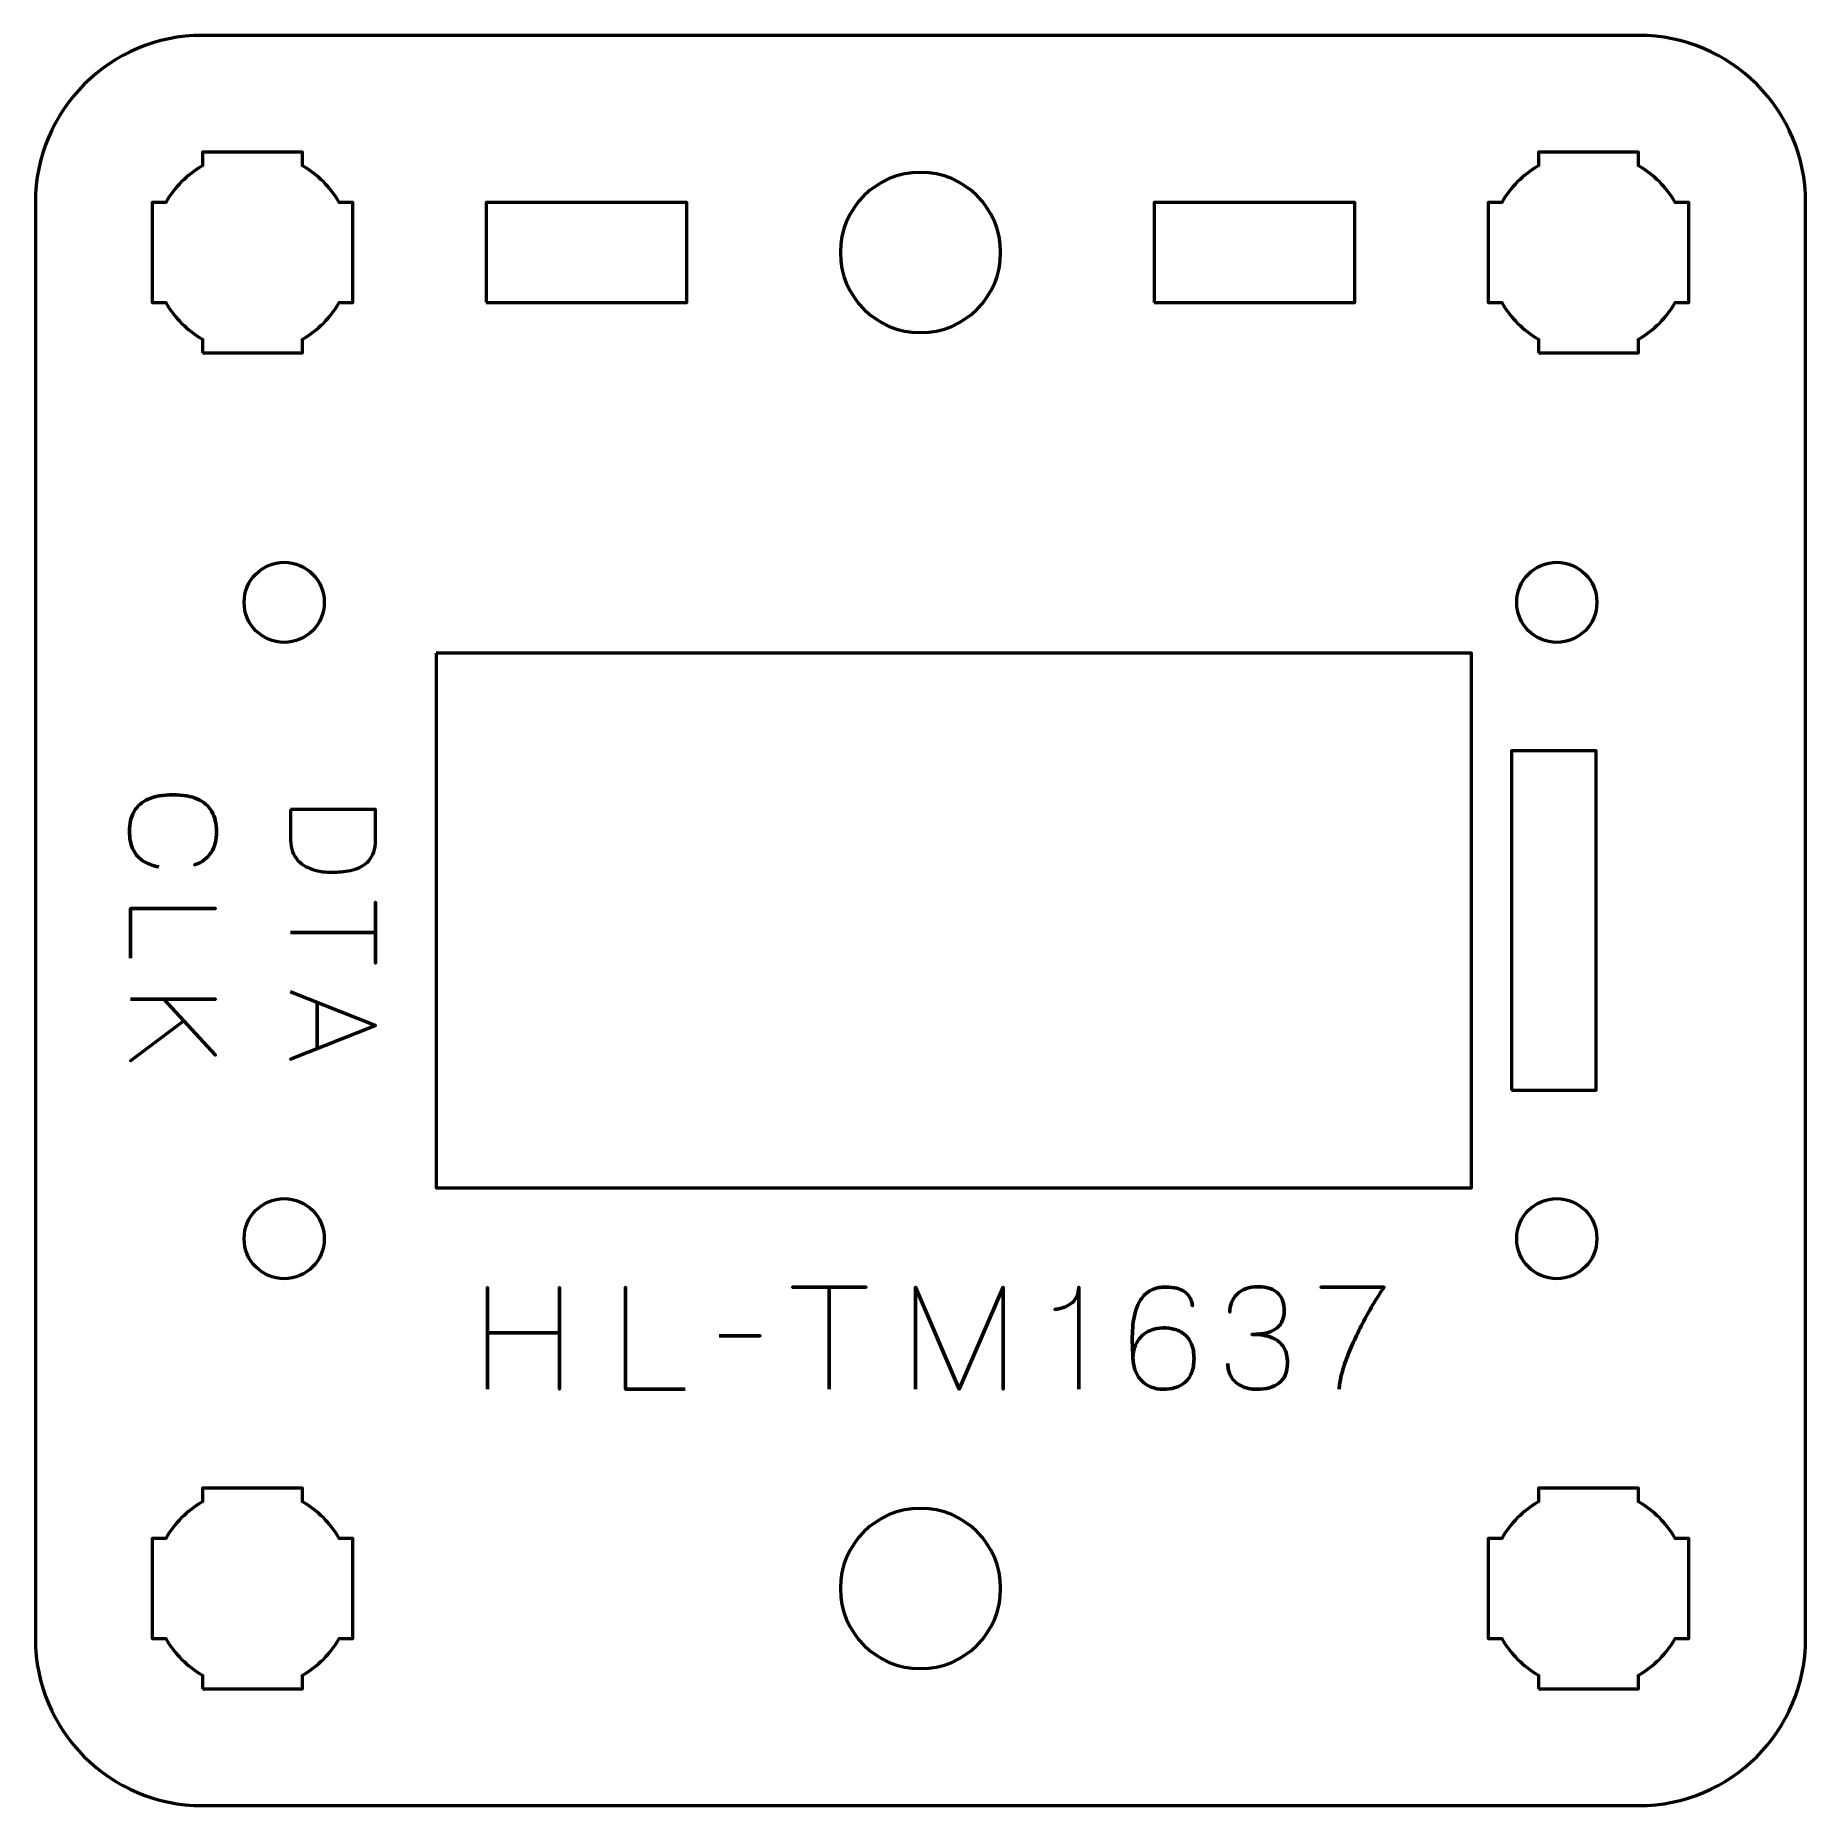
# Model space of a CAD drawing. Header units: centimetres. Extents: x -13.15 to -7.85, y -17.5 to -12.2.
import ezdxf

# ---------------------------------------------------------------- set-up
doc = ezdxf.new("R2010")
doc.units = ezdxf.units.CM
doc.header["$MEASUREMENT"] = 0
doc.layers.add('Layer 1', color=7, linetype='Continuous')

msp = doc.modelspace()

# ---------------------------------------------------------------- linework, layer by layer
at = {"layer": 'Layer 1', "lineweight": 53}
msp.add_lwpolyline([(-8.731, -15.358), (-8.477, -15.358), (-8.477, -14.342), (-8.731, -14.342), (-8.731, -15.358)], close=True, dxfattribs=at)
for centre in [(-12.405, -13.8975), (-8.595, -13.8975), (-12.405, -15.8025), (-8.595, -15.8025)]:
    msp.add_ellipse(centre, major_axis=(0, 0.12), ratio=1, dxfattribs=at)
for points, knots in [([(-8.35, -17.5), (-8.35, -17.5), (-12.65, -17.5), (-12.65, -17.5), (-12.65, -17.5), (-12.92609, -17.5), (-13.15, -17.27609), (-13.15, -17), (-13.15, -17), (-13.15, -17), (-13.15, -12.7), (-13.15, -12.7), (-13.15, -12.7), (-13.15, -12.42391), (-12.92609, -12.2), (-12.65, -12.2), (-12.65, -12.2), (-12.65, -12.2), (-8.35, -12.2), (-8.35, -12.2), (-8.35, -12.2), (-8.07391, -12.2), (-7.85, -12.42391), (-7.85, -12.7), (-7.85, -12.7), (-7.85, -12.7), (-7.85, -17), (-7.85, -17), (-7.85, -17), (-7.85, -17.27609), (-8.07391, -17.5), (-8.35, -17.5)], [0, 0, 0, 0, 0.125, 0.125, 0.125, 0.125, 0.25, 0.25, 0.25, 0.25, 0.375, 0.375, 0.375, 0.375, 0.5, 0.5, 0.5, 0.5, 0.625, 0.625, 0.625, 0.625, 0.75, 0.75, 0.75, 0.75, 0.875, 0.875, 0.875, 0.875, 1, 1, 1, 1]), ([(-12.65, -13.15), (-12.65, -13.15), (-12.65, -13.10985), (-12.65, -13.10985), (-12.65, -13.10985), (-12.69553, -13.0835), (-12.7335, -13.04553), (-12.75985, -13), (-12.75985, -13), (-12.75985, -13), (-12.8, -13), (-12.8, -13), (-12.8, -13), (-12.8, -13), (-12.8, -12.85), (-12.8, -12.85), (-12.8, -12.85), (-12.8, -12.85), (-12.8, -12.7), (-12.8, -12.7), (-12.8, -12.7), (-12.8, -12.7), (-12.75985, -12.7), (-12.75985, -12.7), (-12.75985, -12.7), (-12.7335, -12.65447), (-12.69553, -12.6165), (-12.65, -12.59015), (-12.65, -12.59015), (-12.65, -12.59015), (-12.65, -12.55), (-12.65, -12.55), (-12.65, -12.55), (-12.65, -12.55), (-12.5, -12.55), (-12.5, -12.55), (-12.5, -12.55), (-12.5, -12.55), (-12.35, -12.55), (-12.35, -12.55), (-12.35, -12.55), (-12.35, -12.55), (-12.35, -12.59015), (-12.35, -12.59015), (-12.35, -12.59015), (-12.30447, -12.6165), (-12.2665, -12.65447), (-12.24015, -12.7), (-12.24015, -12.7), (-12.24015, -12.7), (-12.2, -12.7), (-12.2, -12.7), (-12.2, -12.7), (-12.2, -12.7), (-12.2, -12.85), (-12.2, -12.85), (-12.2, -12.85), (-12.2, -12.85), (-12.2, -13), (-12.2, -13), (-12.2, -13), (-12.2, -13), (-12.24015, -13), (-12.24015, -13), (-12.24015, -13), (-12.2665, -13.04553), (-12.30447, -13.0835), (-12.35, -13.10985), (-12.35, -13.10985), (-12.35, -13.10985), (-12.35, -13.15), (-12.35, -13.15), (-12.35, -13.15), (-12.35, -13.15), (-12.5, -13.15), (-12.5, -13.15), (-12.5, -13.15), (-12.5, -13.15), (-12.65, -13.15), (-12.65, -13.15)], [0, 0, 0, 0, 0.05, 0.05, 0.05, 0.05, 0.1, 0.1, 0.1, 0.1, 0.15, 0.15, 0.15, 0.15, 0.2, 0.2, 0.2, 0.2, 0.25, 0.25, 0.25, 0.25, 0.3, 0.3, 0.3, 0.3, 0.35, 0.35, 0.35, 0.35, 0.4, 0.4, 0.4, 0.4, 0.45, 0.45, 0.45, 0.45, 0.5, 0.5, 0.5, 0.5, 0.55, 0.55, 0.55, 0.55, 0.6, 0.6, 0.6, 0.6, 0.65, 0.65, 0.65, 0.65, 0.7, 0.7, 0.7, 0.7, 0.75, 0.75, 0.75, 0.75, 0.8, 0.8, 0.8, 0.8, 0.85, 0.85, 0.85, 0.85, 0.9, 0.9, 0.9, 0.9, 0.95, 0.95, 0.95, 0.95, 1, 1, 1, 1]), ([(-8.65, -13.15), (-8.65, -13.15), (-8.65, -13.10985), (-8.65, -13.10985), (-8.65, -13.10985), (-8.69553, -13.0835), (-8.7335, -13.04553), (-8.75985, -13), (-8.75985, -13), (-8.75985, -13), (-8.8, -13), (-8.8, -13), (-8.8, -13), (-8.8, -13), (-8.8, -12.85), (-8.8, -12.85), (-8.8, -12.85), (-8.8, -12.85), (-8.8, -12.7), (-8.8, -12.7), (-8.8, -12.7), (-8.8, -12.7), (-8.75985, -12.7), (-8.75985, -12.7), (-8.75985, -12.7), (-8.7335, -12.65447), (-8.69553, -12.6165), (-8.65, -12.59015), (-8.65, -12.59015), (-8.65, -12.59015), (-8.65, -12.55), (-8.65, -12.55), (-8.65, -12.55), (-8.65, -12.55), (-8.5, -12.55), (-8.5, -12.55), (-8.5, -12.55), (-8.5, -12.55), (-8.35, -12.55), (-8.35, -12.55), (-8.35, -12.55), (-8.35, -12.55), (-8.35, -12.59015), (-8.35, -12.59015), (-8.35, -12.59015), (-8.30447, -12.6165), (-8.2665, -12.65447), (-8.24015, -12.7), (-8.24015, -12.7), (-8.24015, -12.7), (-8.2, -12.7), (-8.2, -12.7), (-8.2, -12.7), (-8.2, -12.7), (-8.2, -12.85), (-8.2, -12.85), (-8.2, -12.85), (-8.2, -12.85), (-8.2, -13), (-8.2, -13), (-8.2, -13), (-8.2, -13), (-8.24015, -13), (-8.24015, -13), (-8.24015, -13), (-8.2665, -13.04553), (-8.30447, -13.0835), (-8.35, -13.10985), (-8.35, -13.10985), (-8.35, -13.10985), (-8.35, -13.15), (-8.35, -13.15), (-8.35, -13.15), (-8.35, -13.15), (-8.5, -13.15), (-8.5, -13.15), (-8.5, -13.15), (-8.5, -13.15), (-8.65, -13.15), (-8.65, -13.15)], [0, 0, 0, 0, 0.05, 0.05, 0.05, 0.05, 0.1, 0.1, 0.1, 0.1, 0.15, 0.15, 0.15, 0.15, 0.2, 0.2, 0.2, 0.2, 0.25, 0.25, 0.25, 0.25, 0.3, 0.3, 0.3, 0.3, 0.35, 0.35, 0.35, 0.35, 0.4, 0.4, 0.4, 0.4, 0.45, 0.45, 0.45, 0.45, 0.5, 0.5, 0.5, 0.5, 0.55, 0.55, 0.55, 0.55, 0.6, 0.6, 0.6, 0.6, 0.65, 0.65, 0.65, 0.65, 0.7, 0.7, 0.7, 0.7, 0.75, 0.75, 0.75, 0.75, 0.8, 0.8, 0.8, 0.8, 0.85, 0.85, 0.85, 0.85, 0.9, 0.9, 0.9, 0.9, 0.95, 0.95, 0.95, 0.95, 1, 1, 1, 1]), ([(-10.74, -12.85), (-10.74, -12.71747), (-10.63253, -12.61), (-10.5, -12.61), (-10.5, -12.61), (-10.36747, -12.61), (-10.26, -12.71747), (-10.26, -12.85), (-10.26, -12.85), (-10.26, -12.98253), (-10.36747, -13.09), (-10.5, -13.09), (-10.5, -13.09), (-10.63253, -13.09), (-10.74, -12.98253), (-10.74, -12.85)], [0, 0, 0, 0, 0.25, 0.25, 0.25, 0.25, 0.5, 0.5, 0.5, 0.5, 0.75, 0.75, 0.75, 0.75, 1, 1, 1, 1]), ([(-11.8, -13), (-11.8, -13), (-11.8, -12.7), (-11.8, -12.7), (-11.8, -12.7), (-11.8, -12.7), (-11.2, -12.7), (-11.2, -12.7), (-11.2, -12.7), (-11.2, -12.7), (-11.2, -13), (-11.2, -13), (-11.2, -13), (-11.2, -13), (-11.8, -13), (-11.8, -13)], [0, 0, 0, 0, 0.25, 0.25, 0.25, 0.25, 0.5, 0.5, 0.5, 0.5, 0.75, 0.75, 0.75, 0.75, 1, 1, 1, 1]), ([(-9.8, -13), (-9.8, -13), (-9.8, -12.7), (-9.8, -12.7), (-9.8, -12.7), (-9.8, -12.7), (-9.2, -12.7), (-9.2, -12.7), (-9.2, -12.7), (-9.2, -12.7), (-9.2, -13), (-9.2, -13), (-9.2, -13), (-9.2, -13), (-9.8, -13), (-9.8, -13)], [0, 0, 0, 0, 0.25, 0.25, 0.25, 0.25, 0.5, 0.5, 0.5, 0.5, 0.75, 0.75, 0.75, 0.75, 1, 1, 1, 1]), ([(-11.95, -14.05), (-11.95, -14.05), (-8.85, -14.05), (-8.85, -14.05), (-8.85, -14.05), (-8.85, -14.05), (-8.85, -15.65), (-8.85, -15.65), (-8.85, -15.65), (-8.85, -15.65), (-11.95, -15.65), (-11.95, -15.65), (-11.95, -15.65), (-11.95, -15.65), (-11.95, -14.05), (-11.95, -14.05)], [0, 0, 0, 0, 0.25, 0.25, 0.25, 0.25, 0.5, 0.5, 0.5, 0.5, 0.75, 0.75, 0.75, 0.75, 1, 1, 1, 1]), ([(-12.65, -17.15), (-12.65, -17.15), (-12.65, -17.10985), (-12.65, -17.10985), (-12.65, -17.10985), (-12.69553, -17.0835), (-12.7335, -17.04553), (-12.75985, -17), (-12.75985, -17), (-12.75985, -17), (-12.8, -17), (-12.8, -17), (-12.8, -17), (-12.8, -17), (-12.8, -16.85), (-12.8, -16.85), (-12.8, -16.85), (-12.8, -16.85), (-12.8, -16.7), (-12.8, -16.7), (-12.8, -16.7), (-12.8, -16.7), (-12.75985, -16.7), (-12.75985, -16.7), (-12.75985, -16.7), (-12.7335, -16.65447), (-12.69553, -16.6165), (-12.65, -16.59015), (-12.65, -16.59015), (-12.65, -16.59015), (-12.65, -16.55), (-12.65, -16.55), (-12.65, -16.55), (-12.65, -16.55), (-12.5, -16.55), (-12.5, -16.55), (-12.5, -16.55), (-12.5, -16.55), (-12.35, -16.55), (-12.35, -16.55), (-12.35, -16.55), (-12.35, -16.55), (-12.35, -16.59015), (-12.35, -16.59015), (-12.35, -16.59015), (-12.30447, -16.6165), (-12.2665, -16.65447), (-12.24015, -16.7), (-12.24015, -16.7), (-12.24015, -16.7), (-12.2, -16.7), (-12.2, -16.7), (-12.2, -16.7), (-12.2, -16.7), (-12.2, -16.85), (-12.2, -16.85), (-12.2, -16.85), (-12.2, -16.85), (-12.2, -17), (-12.2, -17), (-12.2, -17), (-12.2, -17), (-12.24015, -17), (-12.24015, -17), (-12.24015, -17), (-12.2665, -17.04553), (-12.30447, -17.0835), (-12.35, -17.10985), (-12.35, -17.10985), (-12.35, -17.10985), (-12.35, -17.15), (-12.35, -17.15), (-12.35, -17.15), (-12.35, -17.15), (-12.5, -17.15), (-12.5, -17.15), (-12.5, -17.15), (-12.5, -17.15), (-12.65, -17.15), (-12.65, -17.15)], [0, 0, 0, 0, 0.05, 0.05, 0.05, 0.05, 0.1, 0.1, 0.1, 0.1, 0.15, 0.15, 0.15, 0.15, 0.2, 0.2, 0.2, 0.2, 0.25, 0.25, 0.25, 0.25, 0.3, 0.3, 0.3, 0.3, 0.35, 0.35, 0.35, 0.35, 0.4, 0.4, 0.4, 0.4, 0.45, 0.45, 0.45, 0.45, 0.5, 0.5, 0.5, 0.5, 0.55, 0.55, 0.55, 0.55, 0.6, 0.6, 0.6, 0.6, 0.65, 0.65, 0.65, 0.65, 0.7, 0.7, 0.7, 0.7, 0.75, 0.75, 0.75, 0.75, 0.8, 0.8, 0.8, 0.8, 0.85, 0.85, 0.85, 0.85, 0.9, 0.9, 0.9, 0.9, 0.95, 0.95, 0.95, 0.95, 1, 1, 1, 1]), ([(-8.65, -17.15), (-8.65, -17.15), (-8.65, -17.10985), (-8.65, -17.10985), (-8.65, -17.10985), (-8.69553, -17.0835), (-8.7335, -17.04553), (-8.75985, -17), (-8.75985, -17), (-8.75985, -17), (-8.8, -17), (-8.8, -17), (-8.8, -17), (-8.8, -17), (-8.8, -16.85), (-8.8, -16.85), (-8.8, -16.85), (-8.8, -16.85), (-8.8, -16.7), (-8.8, -16.7), (-8.8, -16.7), (-8.8, -16.7), (-8.75985, -16.7), (-8.75985, -16.7), (-8.75985, -16.7), (-8.7335, -16.65447), (-8.69553, -16.6165), (-8.65, -16.59015), (-8.65, -16.59015), (-8.65, -16.59015), (-8.65, -16.55), (-8.65, -16.55), (-8.65, -16.55), (-8.65, -16.55), (-8.5, -16.55), (-8.5, -16.55), (-8.5, -16.55), (-8.5, -16.55), (-8.35, -16.55), (-8.35, -16.55), (-8.35, -16.55), (-8.35, -16.55), (-8.35, -16.59015), (-8.35, -16.59015), (-8.35, -16.59015), (-8.30447, -16.6165), (-8.2665, -16.65447), (-8.24015, -16.7), (-8.24015, -16.7), (-8.24015, -16.7), (-8.2, -16.7), (-8.2, -16.7), (-8.2, -16.7), (-8.2, -16.7), (-8.2, -16.85), (-8.2, -16.85), (-8.2, -16.85), (-8.2, -16.85), (-8.2, -17), (-8.2, -17), (-8.2, -17), (-8.2, -17), (-8.24015, -17), (-8.24015, -17), (-8.24015, -17), (-8.2665, -17.04553), (-8.30447, -17.0835), (-8.35, -17.10985), (-8.35, -17.10985), (-8.35, -17.10985), (-8.35, -17.15), (-8.35, -17.15), (-8.35, -17.15), (-8.35, -17.15), (-8.5, -17.15), (-8.5, -17.15), (-8.5, -17.15), (-8.5, -17.15), (-8.65, -17.15), (-8.65, -17.15)], [0, 0, 0, 0, 0.05, 0.05, 0.05, 0.05, 0.1, 0.1, 0.1, 0.1, 0.15, 0.15, 0.15, 0.15, 0.2, 0.2, 0.2, 0.2, 0.25, 0.25, 0.25, 0.25, 0.3, 0.3, 0.3, 0.3, 0.35, 0.35, 0.35, 0.35, 0.4, 0.4, 0.4, 0.4, 0.45, 0.45, 0.45, 0.45, 0.5, 0.5, 0.5, 0.5, 0.55, 0.55, 0.55, 0.55, 0.6, 0.6, 0.6, 0.6, 0.65, 0.65, 0.65, 0.65, 0.7, 0.7, 0.7, 0.7, 0.75, 0.75, 0.75, 0.75, 0.8, 0.8, 0.8, 0.8, 0.85, 0.85, 0.85, 0.85, 0.9, 0.9, 0.9, 0.9, 0.95, 0.95, 0.95, 0.95, 1, 1, 1, 1]), ([(-10.74, -16.85), (-10.74, -16.71747), (-10.63253, -16.61), (-10.5, -16.61), (-10.5, -16.61), (-10.36747, -16.61), (-10.26, -16.71747), (-10.26, -16.85), (-10.26, -16.85), (-10.26, -16.98253), (-10.36747, -17.09), (-10.5, -17.09), (-10.5, -17.09), (-10.63253, -17.09), (-10.74, -16.98253), (-10.74, -16.85)], [0, 0, 0, 0, 0.25, 0.25, 0.25, 0.25, 0.5, 0.5, 0.5, 0.5, 0.75, 0.75, 0.75, 0.75, 1, 1, 1, 1])]:
    msp.add_open_spline(points, degree=3, knots=knots, dxfattribs=at)
at = {"layer": 'Layer 1', "color": 5, "lineweight": 53}
for points, knots in [([(-12.78008, -14.68945), (-12.80024, -14.68569), (-12.81688, -14.6791), (-12.82994, -14.66987), (-12.82994, -14.66987), (-12.84293, -14.66058), (-12.85257, -14.64871), (-12.85886, -14.63424), (-12.85886, -14.63424), (-12.86516, -14.61984), (-12.86833, -14.6029), (-12.86827, -14.58362), (-12.86827, -14.58362), (-12.86833, -14.56016), (-12.8638, -14.54023), (-12.85457, -14.52388), (-12.85457, -14.52388), (-12.8454, -14.50753), (-12.83123, -14.49507), (-12.812, -14.48649), (-12.812, -14.48649), (-12.79278, -14.4779), (-12.76814, -14.47361), (-12.7381, -14.47355), (-12.7381, -14.47355), (-12.70817, -14.47361), (-12.68359, -14.4779), (-12.66437, -14.48649), (-12.66437, -14.48649), (-12.64514, -14.49507), (-12.63091, -14.50753), (-12.62168, -14.52388), (-12.62168, -14.52388), (-12.61245, -14.54023), (-12.60786, -14.56016), (-12.60792, -14.58362), (-12.60792, -14.58362), (-12.60786, -14.60872), (-12.61321, -14.62977), (-12.62397, -14.64665), (-12.62397, -14.64665), (-12.63473, -14.66358), (-12.65137, -14.67599), (-12.67389, -14.68381), (-12.67389, -14.68381), (-12.65137, -14.67599), (-12.63473, -14.66358), (-12.62397, -14.64665), (-12.62397, -14.64665), (-12.61321, -14.62977), (-12.60786, -14.60872), (-12.60792, -14.58362), (-12.60792, -14.58362), (-12.60786, -14.56016), (-12.61245, -14.54023), (-12.62168, -14.52388), (-12.62168, -14.52388), (-12.63091, -14.50753), (-12.64514, -14.49507), (-12.66437, -14.48649), (-12.66437, -14.48649), (-12.68359, -14.4779), (-12.70817, -14.47361), (-12.7381, -14.47355), (-12.7381, -14.47355), (-12.76814, -14.47361), (-12.79278, -14.4779), (-12.812, -14.48649), (-12.812, -14.48649), (-12.83123, -14.49507), (-12.8454, -14.50753), (-12.85457, -14.52388), (-12.85457, -14.52388), (-12.8638, -14.54023), (-12.86833, -14.56016), (-12.86827, -14.58362), (-12.86827, -14.58362), (-12.86833, -14.6029), (-12.86516, -14.61984), (-12.85886, -14.63424), (-12.85886, -14.63424), (-12.85257, -14.64871), (-12.84293, -14.66058), (-12.82994, -14.66987), (-12.82994, -14.66987), (-12.81688, -14.6791), (-12.80024, -14.68569), (-12.78008, -14.68945)], [0, 0, 0, 0, 0.0454545, 0.0454545, 0.0454545, 0.0454545, 0.0909091, 0.0909091, 0.0909091, 0.0909091, 0.1363636, 0.1363636, 0.1363636, 0.1363636, 0.1818182, 0.1818182, 0.1818182, 0.1818182, 0.2272727, 0.2272727, 0.2272727, 0.2272727, 0.2727273, 0.2727273, 0.2727273, 0.2727273, 0.3181818, 0.3181818, 0.3181818, 0.3181818, 0.3636364, 0.3636364, 0.3636364, 0.3636364, 0.4090909, 0.4090909, 0.4090909, 0.4090909, 0.4545455, 0.4545455, 0.4545455, 0.4545455, 0.5, 0.5, 0.5, 0.5, 0.5454545, 0.5454545, 0.5454545, 0.5454545, 0.5909091, 0.5909091, 0.5909091, 0.5909091, 0.6363636, 0.6363636, 0.6363636, 0.6363636, 0.6818182, 0.6818182, 0.6818182, 0.6818182, 0.7272727, 0.7272727, 0.7272727, 0.7272727, 0.7727273, 0.7727273, 0.7727273, 0.7727273, 0.8181818, 0.8181818, 0.8181818, 0.8181818, 0.8636364, 0.8636364, 0.8636364, 0.8636364, 0.9090909, 0.9090909, 0.9090909, 0.9090909, 0.9545455, 0.9545455, 0.9545455, 0.9545455, 1, 1, 1, 1]), ([(-12.38603, -14.51747), (-12.38603, -14.51747), (-12.13168, -14.51747), (-12.13168, -14.51747), (-12.13168, -14.51747), (-12.13168, -14.51747), (-12.13168, -14.60919), (-12.13168, -14.60919), (-12.13168, -14.60919), (-12.13173, -14.62313), (-12.13356, -14.63518), (-12.13714, -14.64535), (-12.13714, -14.64535), (-12.14073, -14.65547), (-12.14567, -14.66405), (-12.1519, -14.67099), (-12.1519, -14.67099), (-12.15819, -14.67799), (-12.16542, -14.68363), (-12.1736, -14.68804), (-12.1736, -14.68804), (-12.18171, -14.69245), (-12.19041, -14.69586), (-12.19964, -14.69827), (-12.19964, -14.69827), (-12.20882, -14.70068), (-12.21817, -14.70239), (-12.22763, -14.70344), (-12.22763, -14.70344), (-12.2371, -14.7045), (-12.24627, -14.70521), (-12.25515, -14.7055), (-12.25515, -14.7055), (-12.26403, -14.70591), (-12.27338, -14.70562), (-12.28319, -14.70468), (-12.28319, -14.70468), (-12.29301, -14.70374), (-12.30283, -14.70197), (-12.31259, -14.69933), (-12.31259, -14.69933), (-12.32235, -14.69674), (-12.33164, -14.69304), (-12.3404, -14.68827), (-12.3404, -14.68827), (-12.34922, -14.68357), (-12.35704, -14.67757), (-12.36386, -14.6704), (-12.36386, -14.6704), (-12.37068, -14.66317), (-12.37609, -14.65453), (-12.38003, -14.64441), (-12.38003, -14.64441), (-12.38397, -14.6343), (-12.38597, -14.62254), (-12.38603, -14.60919), (-12.38603, -14.60919), (-12.38603, -14.60919), (-12.38603, -14.51747), (-12.38603, -14.51747)], [0, 0, 0, 0, 0.0666667, 0.0666667, 0.0666667, 0.0666667, 0.1333333, 0.1333333, 0.1333333, 0.1333333, 0.2, 0.2, 0.2, 0.2, 0.2666667, 0.2666667, 0.2666667, 0.2666667, 0.3333333, 0.3333333, 0.3333333, 0.3333333, 0.4, 0.4, 0.4, 0.4, 0.4666667, 0.4666667, 0.4666667, 0.4666667, 0.5333333, 0.5333333, 0.5333333, 0.5333333, 0.6, 0.6, 0.6, 0.6, 0.6666667, 0.6666667, 0.6666667, 0.6666667, 0.7333333, 0.7333333, 0.7333333, 0.7333333, 0.8, 0.8, 0.8, 0.8, 0.8666667, 0.8666667, 0.8666667, 0.8666667, 0.9333333, 0.9333333, 0.9333333, 0.9333333, 1, 1, 1, 1]), ([(-12.38603, -14.51747), (-12.38603, -14.51747), (-12.13168, -14.51747), (-12.13168, -14.51747), (-12.13168, -14.51747), (-12.13168, -14.51747), (-12.13168, -14.60919), (-12.13168, -14.60919), (-12.13168, -14.60919), (-12.13173, -14.62313), (-12.13356, -14.63518), (-12.13714, -14.64535), (-12.13714, -14.64535), (-12.14073, -14.65547), (-12.14567, -14.66405), (-12.1519, -14.67099), (-12.1519, -14.67099), (-12.15819, -14.67799), (-12.16542, -14.68363), (-12.1736, -14.68804), (-12.1736, -14.68804), (-12.18171, -14.69245), (-12.19041, -14.69586), (-12.19964, -14.69827), (-12.19964, -14.69827), (-12.20882, -14.70068), (-12.21817, -14.70239), (-12.22763, -14.70344), (-12.22763, -14.70344), (-12.2371, -14.7045), (-12.24627, -14.70521), (-12.25515, -14.7055), (-12.25515, -14.7055), (-12.26403, -14.70591), (-12.27338, -14.70562), (-12.28319, -14.70468), (-12.28319, -14.70468), (-12.29301, -14.70374), (-12.30283, -14.70197), (-12.31259, -14.69933), (-12.31259, -14.69933), (-12.32235, -14.69674), (-12.33164, -14.69304), (-12.3404, -14.68827), (-12.3404, -14.68827), (-12.34922, -14.68357), (-12.35704, -14.67757), (-12.36386, -14.6704), (-12.36386, -14.6704), (-12.37068, -14.66317), (-12.37609, -14.65453), (-12.38003, -14.64441), (-12.38003, -14.64441), (-12.38397, -14.6343), (-12.38597, -14.62254), (-12.38603, -14.60919), (-12.38603, -14.60919), (-12.38603, -14.60919), (-12.38603, -14.51747), (-12.38603, -14.51747)], [0, 0, 0, 0, 0.0666667, 0.0666667, 0.0666667, 0.0666667, 0.1333333, 0.1333333, 0.1333333, 0.1333333, 0.2, 0.2, 0.2, 0.2, 0.2666667, 0.2666667, 0.2666667, 0.2666667, 0.3333333, 0.3333333, 0.3333333, 0.3333333, 0.4, 0.4, 0.4, 0.4, 0.4666667, 0.4666667, 0.4666667, 0.4666667, 0.5333333, 0.5333333, 0.5333333, 0.5333333, 0.6, 0.6, 0.6, 0.6, 0.6666667, 0.6666667, 0.6666667, 0.6666667, 0.7333333, 0.7333333, 0.7333333, 0.7333333, 0.8, 0.8, 0.8, 0.8, 0.8666667, 0.8666667, 0.8666667, 0.8666667, 0.9333333, 0.9333333, 0.9333333, 0.9333333, 1, 1, 1, 1]), ([(-12.86545, -14.96286), (-12.86545, -14.96286), (-12.86545, -14.81434), (-12.86545, -14.81434), (-12.86545, -14.81434), (-12.86545, -14.81434), (-12.6111, -14.81434), (-12.6111, -14.81434), (-12.6111, -14.81434), (-12.6111, -14.81434), (-12.86545, -14.81434), (-12.86545, -14.81434), (-12.86545, -14.81434), (-12.86545, -14.81434), (-12.86545, -14.96286), (-12.86545, -14.96286)], [0, 0, 0, 0, 0.25, 0.25, 0.25, 0.25, 0.5, 0.5, 0.5, 0.5, 0.75, 0.75, 0.75, 0.75, 1, 1, 1, 1]), ([(-12.38603, -14.88613), (-12.38603, -14.88613), (-12.13168, -14.88613), (-12.13168, -14.88613), (-12.13168, -14.88613), (-12.13168, -14.88613), (-12.13168, -14.79476), (-12.13168, -14.79476), (-12.13168, -14.79476), (-12.13168, -14.79476), (-12.13168, -14.97821), (-12.13168, -14.97821), (-12.13168, -14.97821), (-12.13168, -14.97821), (-12.13168, -14.88613), (-12.13168, -14.88613), (-12.13168, -14.88613), (-12.13168, -14.88613), (-12.38603, -14.88613), (-12.38603, -14.88613)], [0, 0, 0, 0, 0.2, 0.2, 0.2, 0.2, 0.4, 0.4, 0.4, 0.4, 0.6, 0.6, 0.6, 0.6, 0.8, 0.8, 0.8, 0.8, 1, 1, 1, 1]), ([(-12.86545, -15.08598), (-12.86545, -15.08598), (-12.6111, -15.08598), (-12.6111, -15.08598), (-12.6111, -15.08598), (-12.6111, -15.08598), (-12.76561, -15.08598), (-12.76561, -15.08598), (-12.76561, -15.08598), (-12.76561, -15.08598), (-12.6111, -15.25355), (-12.6111, -15.25355), (-12.6111, -15.25355), (-12.6111, -15.25355), (-12.70564, -15.15089), (-12.70564, -15.15089), (-12.70564, -15.15089), (-12.70564, -15.15089), (-12.86545, -15.27048), (-12.86545, -15.27048), (-12.86545, -15.27048), (-12.86545, -15.27048), (-12.70564, -15.15089), (-12.70564, -15.15089), (-12.70564, -15.15089), (-12.70564, -15.15089), (-12.76561, -15.08598), (-12.76561, -15.08598), (-12.76561, -15.08598), (-12.76561, -15.08598), (-12.86545, -15.08598), (-12.86545, -15.08598)], [0, 0, 0, 0, 0.125, 0.125, 0.125, 0.125, 0.25, 0.25, 0.25, 0.25, 0.375, 0.375, 0.375, 0.375, 0.5, 0.5, 0.5, 0.5, 0.625, 0.625, 0.625, 0.625, 0.75, 0.75, 0.75, 0.75, 0.875, 0.875, 0.875, 0.875, 1, 1, 1, 1]), ([(-12.38603, -15.06323), (-12.38603, -15.06323), (-12.13168, -15.16413), (-12.13168, -15.16413), (-12.13168, -15.16413), (-12.13168, -15.16413), (-12.38603, -15.26537), (-12.38603, -15.26537), (-12.38603, -15.26537), (-12.38603, -15.26537), (-12.13168, -15.16413), (-12.13168, -15.16413), (-12.13168, -15.16413), (-12.13168, -15.16413), (-12.38603, -15.06323), (-12.38603, -15.06323)], [0, 0, 0, 0, 0.25, 0.25, 0.25, 0.25, 0.5, 0.5, 0.5, 0.5, 0.75, 0.75, 0.75, 0.75, 1, 1, 1, 1]), ([(-12.30595, -15.09498), (-12.30595, -15.09498), (-12.30595, -15.23327), (-12.30595, -15.23327), (-12.30595, -15.23327), (-12.30595, -15.23327), (-12.30595, -15.09498), (-12.30595, -15.09498)], [0, 0, 0, 0, 0.5, 0.5, 0.5, 0.5, 1, 1, 1, 1]), ([(-11.79644, -16.25342), (-11.79644, -16.25342), (-11.79644, -16.08451), (-11.79644, -16.08451), (-11.79644, -16.08451), (-11.79644, -16.08451), (-11.58097, -16.08451), (-11.58097, -16.08451), (-11.58097, -16.08451), (-11.58097, -16.08451), (-11.58097, -16.25342), (-11.58097, -16.25342), (-11.58097, -16.25342), (-11.58097, -16.25342), (-11.58097, -15.94862), (-11.58097, -15.94862), (-11.58097, -15.94862), (-11.58097, -15.94862), (-11.58097, -16.08451), (-11.58097, -16.08451), (-11.58097, -16.08451), (-11.58097, -16.08451), (-11.79644, -16.08451), (-11.79644, -16.08451), (-11.79644, -16.08451), (-11.79644, -16.08451), (-11.79644, -15.94862), (-11.79644, -15.94862), (-11.79644, -15.94862), (-11.79644, -15.94862), (-11.79644, -16.25342), (-11.79644, -16.25342)], [0, 0, 0, 0, 0.125, 0.125, 0.125, 0.125, 0.25, 0.25, 0.25, 0.25, 0.375, 0.375, 0.375, 0.375, 0.5, 0.5, 0.5, 0.5, 0.625, 0.625, 0.625, 0.625, 0.75, 0.75, 0.75, 0.75, 0.875, 0.875, 0.875, 0.875, 1, 1, 1, 1]), ([(-11.20505, -16.25342), (-11.20505, -16.25342), (-11.38327, -16.25342), (-11.38327, -16.25342), (-11.38327, -16.25342), (-11.38327, -16.25342), (-11.38327, -15.9482), (-11.38327, -15.9482), (-11.38327, -15.9482), (-11.38327, -15.9482), (-11.38327, -16.25342), (-11.38327, -16.25342), (-11.38327, -16.25342), (-11.38327, -16.25342), (-11.20505, -16.25342), (-11.20505, -16.25342)], [0, 0, 0, 0, 0.25, 0.25, 0.25, 0.25, 0.5, 0.5, 0.5, 0.5, 0.75, 0.75, 0.75, 0.75, 1, 1, 1, 1]), ([(-10.77326, -16.25342), (-10.77326, -16.25342), (-10.77326, -15.9482), (-10.77326, -15.9482), (-10.77326, -15.9482), (-10.77326, -15.9482), (-10.8829, -15.9482), (-10.8829, -15.9482), (-10.8829, -15.9482), (-10.8829, -15.9482), (-10.66277, -15.9482), (-10.66277, -15.9482), (-10.66277, -15.9482), (-10.66277, -15.9482), (-10.77326, -15.9482), (-10.77326, -15.9482), (-10.77326, -15.9482), (-10.77326, -15.9482), (-10.77326, -16.25342), (-10.77326, -16.25342)], [0, 0, 0, 0, 0.2, 0.2, 0.2, 0.2, 0.4, 0.4, 0.4, 0.4, 0.6, 0.6, 0.6, 0.6, 0.8, 0.8, 0.8, 0.8, 1, 1, 1, 1]), ([(-10.51503, -16.25342), (-10.51503, -16.25342), (-10.51503, -15.9482), (-10.51503, -15.9482), (-10.51503, -15.9482), (-10.51503, -15.9482), (-10.3838, -16.25342), (-10.3838, -16.25342), (-10.3838, -16.25342), (-10.3838, -16.25342), (-10.25214, -15.9482), (-10.25214, -15.9482), (-10.25214, -15.9482), (-10.25214, -15.9482), (-10.25214, -16.25342), (-10.25214, -16.25342), (-10.25214, -16.25342), (-10.25214, -16.25342), (-10.25214, -15.9482), (-10.25214, -15.9482), (-10.25214, -15.9482), (-10.25214, -15.9482), (-10.3838, -16.25342), (-10.3838, -16.25342), (-10.3838, -16.25342), (-10.3838, -16.25342), (-10.51503, -15.9482), (-10.51503, -15.9482), (-10.51503, -15.9482), (-10.51503, -15.9482), (-10.51503, -16.25342), (-10.51503, -16.25342)], [0, 0, 0, 0, 0.125, 0.125, 0.125, 0.125, 0.25, 0.25, 0.25, 0.25, 0.375, 0.375, 0.375, 0.375, 0.5, 0.5, 0.5, 0.5, 0.625, 0.625, 0.625, 0.625, 0.75, 0.75, 0.75, 0.75, 0.875, 0.875, 0.875, 0.875, 1, 1, 1, 1]), ([(-10.02608, -16.25342), (-10.02608, -16.25342), (-10.02608, -15.9482), (-10.02608, -15.9482), (-10.02608, -15.9482), (-10.02615, -15.95857), (-10.02799, -15.96746), (-10.03152, -15.97487), (-10.03152, -15.97487), (-10.03497, -15.98235), (-10.03956, -15.98849), (-10.0452, -15.99342), (-10.0452, -15.99342), (-10.05085, -15.99836), (-10.05692, -16.00231), (-10.06341, -16.00528), (-10.06341, -16.00528), (-10.0699, -16.00817), (-10.07618, -16.01036), (-10.08225, -16.0117), (-10.08225, -16.0117), (-10.08838, -16.01311), (-10.09361, -16.01396), (-10.09805, -16.01424), (-10.09805, -16.01424), (-10.09361, -16.01396), (-10.08838, -16.01311), (-10.08225, -16.0117), (-10.08225, -16.0117), (-10.07618, -16.01036), (-10.0699, -16.00817), (-10.06341, -16.00528), (-10.06341, -16.00528), (-10.05692, -16.00231), (-10.05085, -15.99836), (-10.0452, -15.99342), (-10.0452, -15.99342), (-10.03956, -15.98849), (-10.03497, -15.98235), (-10.03152, -15.97487), (-10.03152, -15.97487), (-10.02799, -15.96746), (-10.02615, -15.95857), (-10.02608, -15.9482), (-10.02608, -15.9482), (-10.02608, -15.9482), (-10.02608, -16.25342), (-10.02608, -16.25342)], [0, 0, 0, 0, 0.0833333, 0.0833333, 0.0833333, 0.0833333, 0.1666667, 0.1666667, 0.1666667, 0.1666667, 0.25, 0.25, 0.25, 0.25, 0.3333333, 0.3333333, 0.3333333, 0.3333333, 0.4166667, 0.4166667, 0.4166667, 0.4166667, 0.5, 0.5, 0.5, 0.5, 0.5833333, 0.5833333, 0.5833333, 0.5833333, 0.6666667, 0.6666667, 0.6666667, 0.6666667, 0.75, 0.75, 0.75, 0.75, 0.8333333, 0.8333333, 0.8333333, 0.8333333, 0.9166667, 0.9166667, 0.9166667, 0.9166667, 1, 1, 1, 1]), ([(-9.86395, -16.16156), (-9.86388, -16.14773), (-9.86163, -16.13524), (-9.85711, -16.12395), (-9.85711, -16.12395), (-9.85267, -16.11273), (-9.84639, -16.10307), (-9.83827, -16.09495), (-9.83827, -16.09495), (-9.83023, -16.08691), (-9.8207, -16.0807), (-9.80984, -16.07633), (-9.80984, -16.07633), (-9.79897, -16.07195), (-9.78705, -16.06977), (-9.77421, -16.06969), (-9.77421, -16.06969), (-9.7613, -16.06962), (-9.74923, -16.07125), (-9.73801, -16.07449), (-9.73801, -16.07449), (-9.72679, -16.07767), (-9.71699, -16.08289), (-9.70845, -16.09009), (-9.70845, -16.09009), (-9.69991, -16.09721), (-9.69321, -16.10667), (-9.68841, -16.11845), (-9.68841, -16.11845), (-9.68362, -16.13023), (-9.68115, -16.14455), (-9.68108, -16.16156), (-9.68108, -16.16156), (-9.68115, -16.17856), (-9.68362, -16.19288), (-9.68841, -16.20467), (-9.68841, -16.20467), (-9.69321, -16.21645), (-9.69991, -16.2259), (-9.70845, -16.23303), (-9.70845, -16.23303), (-9.71699, -16.24023), (-9.72679, -16.24545), (-9.73801, -16.24862), (-9.73801, -16.24862), (-9.74923, -16.25187), (-9.7613, -16.25349), (-9.77421, -16.25342), (-9.77421, -16.25342), (-9.78705, -16.25335), (-9.79883, -16.25116), (-9.80963, -16.24679), (-9.80963, -16.24679), (-9.82035, -16.24241), (-9.82966, -16.2362), (-9.83764, -16.22809), (-9.83764, -16.22809), (-9.84561, -16.22005), (-9.85189, -16.21038), (-9.8564, -16.19909), (-9.8564, -16.19909), (-9.86099, -16.18787), (-9.86346, -16.17539), (-9.86395, -16.16156), (-9.86395, -16.16156), (-9.86424, -16.15457), (-9.86459, -16.14625), (-9.86508, -16.13658), (-9.86508, -16.13658), (-9.86558, -16.12684), (-9.86586, -16.11626), (-9.86593, -16.1049), (-9.86593, -16.1049), (-9.866, -16.09347), (-9.86565, -16.08169), (-9.86473, -16.06962), (-9.86473, -16.06962), (-9.86388, -16.05749), (-9.86219, -16.04556), (-9.85972, -16.03378), (-9.85972, -16.03378), (-9.85725, -16.02207), (-9.85372, -16.01099), (-9.84907, -16.00062), (-9.84907, -16.00062), (-9.84441, -15.99025), (-9.83841, -15.98108), (-9.831, -15.9731), (-9.831, -15.9731), (-9.82353, -15.96513), (-9.81442, -15.95885), (-9.80363, -15.95427), (-9.80363, -15.95427), (-9.79283, -15.94975), (-9.78006, -15.94742), (-9.76532, -15.94735), (-9.76532, -15.94735), (-9.75248, -15.94742), (-9.74161, -15.94869), (-9.73258, -15.95116), (-9.73258, -15.95116), (-9.72355, -15.95363), (-9.71614, -15.95695), (-9.71021, -15.96104), (-9.71021, -15.96104), (-9.70436, -15.9652), (-9.6997, -15.96972), (-9.69632, -15.97473), (-9.69632, -15.97473), (-9.69293, -15.97967), (-9.69039, -15.98468), (-9.68884, -15.98969), (-9.68884, -15.98969), (-9.68721, -15.99469), (-9.68616, -15.99935), (-9.68573, -16.00366), (-9.68573, -16.00366), (-9.68616, -15.99935), (-9.68721, -15.99469), (-9.68884, -15.98969), (-9.68884, -15.98969), (-9.69039, -15.98468), (-9.69293, -15.97967), (-9.69632, -15.97473), (-9.69632, -15.97473), (-9.6997, -15.96972), (-9.70436, -15.9652), (-9.71021, -15.96104), (-9.71021, -15.96104), (-9.71614, -15.95695), (-9.72355, -15.95363), (-9.73258, -15.95116), (-9.73258, -15.95116), (-9.74161, -15.94869), (-9.75248, -15.94742), (-9.76532, -15.94735), (-9.76532, -15.94735), (-9.78006, -15.94742), (-9.79283, -15.94975), (-9.80363, -15.95427), (-9.80363, -15.95427), (-9.81442, -15.95885), (-9.82353, -15.96513), (-9.831, -15.9731), (-9.831, -15.9731), (-9.83841, -15.98108), (-9.84441, -15.99025), (-9.84907, -16.00062), (-9.84907, -16.00062), (-9.85372, -16.01099), (-9.85725, -16.02207), (-9.85972, -16.03378), (-9.85972, -16.03378), (-9.86219, -16.04556), (-9.86388, -16.05749), (-9.86473, -16.06962), (-9.86473, -16.06962), (-9.86565, -16.08169), (-9.866, -16.09347), (-9.86593, -16.1049), (-9.86593, -16.1049), (-9.86586, -16.11626), (-9.86558, -16.12684), (-9.86508, -16.13658), (-9.86508, -16.13658), (-9.86459, -16.14625), (-9.86424, -16.15457), (-9.86395, -16.16156), (-9.86395, -16.16156), (-9.86346, -16.17539), (-9.86099, -16.18787), (-9.8564, -16.19909), (-9.8564, -16.19909), (-9.85189, -16.21038), (-9.84561, -16.22005), (-9.83764, -16.22809), (-9.83764, -16.22809), (-9.82966, -16.2362), (-9.82035, -16.24241), (-9.80963, -16.24679), (-9.80963, -16.24679), (-9.79883, -16.25116), (-9.78705, -16.25335), (-9.77421, -16.25342), (-9.77421, -16.25342), (-9.7613, -16.25349), (-9.74923, -16.25187), (-9.73801, -16.24862), (-9.73801, -16.24862), (-9.72679, -16.24545), (-9.71699, -16.24023), (-9.70845, -16.23303), (-9.70845, -16.23303), (-9.69991, -16.2259), (-9.69321, -16.21645), (-9.68841, -16.20467), (-9.68841, -16.20467), (-9.68362, -16.19288), (-9.68115, -16.17856), (-9.68108, -16.16156), (-9.68108, -16.16156), (-9.68115, -16.14455), (-9.68362, -16.13023), (-9.68841, -16.11845), (-9.68841, -16.11845), (-9.69321, -16.10667), (-9.69991, -16.09721), (-9.70845, -16.09009), (-9.70845, -16.09009), (-9.71699, -16.08289), (-9.72679, -16.07767), (-9.73801, -16.07449), (-9.73801, -16.07449), (-9.74923, -16.07125), (-9.7613, -16.06962), (-9.77421, -16.06969), (-9.77421, -16.06969), (-9.78705, -16.06977), (-9.79897, -16.07195), (-9.80984, -16.07633), (-9.80984, -16.07633), (-9.8207, -16.0807), (-9.83023, -16.08691), (-9.83827, -16.09495), (-9.83827, -16.09495), (-9.84639, -16.10307), (-9.85267, -16.11273), (-9.85711, -16.12395), (-9.85711, -16.12395), (-9.86163, -16.13524), (-9.86388, -16.14773), (-9.86395, -16.16156)], [0, 0, 0, 0, 0.0172414, 0.0172414, 0.0172414, 0.0172414, 0.0344828, 0.0344828, 0.0344828, 0.0344828, 0.0517241, 0.0517241, 0.0517241, 0.0517241, 0.0689655, 0.0689655, 0.0689655, 0.0689655, 0.0862069, 0.0862069, 0.0862069, 0.0862069, 0.1034483, 0.1034483, 0.1034483, 0.1034483, 0.1206897, 0.1206897, 0.1206897, 0.1206897, 0.137931, 0.137931, 0.137931, 0.137931, 0.1551724, 0.1551724, 0.1551724, 0.1551724, 0.1724138, 0.1724138, 0.1724138, 0.1724138, 0.1896552, 0.1896552, 0.1896552, 0.1896552, 0.2068966, 0.2068966, 0.2068966, 0.2068966, 0.2241379, 0.2241379, 0.2241379, 0.2241379, 0.2413793, 0.2413793, 0.2413793, 0.2413793, 0.2586207, 0.2586207, 0.2586207, 0.2586207, 0.2758621, 0.2758621, 0.2758621, 0.2758621, 0.2931034, 0.2931034, 0.2931034, 0.2931034, 0.3103448, 0.3103448, 0.3103448, 0.3103448, 0.3275862, 0.3275862, 0.3275862, 0.3275862, 0.3448276, 0.3448276, 0.3448276, 0.3448276, 0.362069, 0.362069, 0.362069, 0.362069, 0.3793103, 0.3793103, 0.3793103, 0.3793103, 0.3965517, 0.3965517, 0.3965517, 0.3965517, 0.4137931, 0.4137931, 0.4137931, 0.4137931, 0.4310345, 0.4310345, 0.4310345, 0.4310345, 0.4482759, 0.4482759, 0.4482759, 0.4482759, 0.4655172, 0.4655172, 0.4655172, 0.4655172, 0.4827586, 0.4827586, 0.4827586, 0.4827586, 0.5, 0.5, 0.5, 0.5, 0.5172414, 0.5172414, 0.5172414, 0.5172414, 0.5344828, 0.5344828, 0.5344828, 0.5344828, 0.5517241, 0.5517241, 0.5517241, 0.5517241, 0.5689655, 0.5689655, 0.5689655, 0.5689655, 0.5862069, 0.5862069, 0.5862069, 0.5862069, 0.6034483, 0.6034483, 0.6034483, 0.6034483, 0.6206897, 0.6206897, 0.6206897, 0.6206897, 0.637931, 0.637931, 0.637931, 0.637931, 0.6551724, 0.6551724, 0.6551724, 0.6551724, 0.6724138, 0.6724138, 0.6724138, 0.6724138, 0.6896552, 0.6896552, 0.6896552, 0.6896552, 0.7068966, 0.7068966, 0.7068966, 0.7068966, 0.7241379, 0.7241379, 0.7241379, 0.7241379, 0.7413793, 0.7413793, 0.7413793, 0.7413793, 0.7586207, 0.7586207, 0.7586207, 0.7586207, 0.7758621, 0.7758621, 0.7758621, 0.7758621, 0.7931034, 0.7931034, 0.7931034, 0.7931034, 0.8103448, 0.8103448, 0.8103448, 0.8103448, 0.8275862, 0.8275862, 0.8275862, 0.8275862, 0.8448276, 0.8448276, 0.8448276, 0.8448276, 0.862069, 0.862069, 0.862069, 0.862069, 0.8793103, 0.8793103, 0.8793103, 0.8793103, 0.8965517, 0.8965517, 0.8965517, 0.8965517, 0.9137931, 0.9137931, 0.9137931, 0.9137931, 0.9310345, 0.9310345, 0.9310345, 0.9310345, 0.9482759, 0.9482759, 0.9482759, 0.9482759, 0.9655172, 0.9655172, 0.9655172, 0.9655172, 0.9827586, 0.9827586, 0.9827586, 0.9827586, 1, 1, 1, 1]), ([(-9.5799, -16.1768), (-9.57983, -16.19204), (-9.5763, -16.2053), (-9.56932, -16.2168), (-9.56932, -16.2168), (-9.56233, -16.22823), (-9.55238, -16.23719), (-9.5394, -16.24361), (-9.5394, -16.24361), (-9.52642, -16.25003), (-9.51083, -16.25328), (-9.49269, -16.25342), (-9.49269, -16.25342), (-9.47908, -16.25342), (-9.46673, -16.25201), (-9.45551, -16.24905), (-9.45551, -16.24905), (-9.44436, -16.24608), (-9.43477, -16.2415), (-9.42665, -16.23522), (-9.42665, -16.23522), (-9.41854, -16.22894), (-9.41233, -16.22082), (-9.40789, -16.21095), (-9.40789, -16.21095), (-9.40351, -16.201), (-9.40133, -16.18907), (-9.40126, -16.1751), (-9.40126, -16.1751), (-9.40118, -16.15648), (-9.40499, -16.14074), (-9.41254, -16.12797), (-9.41254, -16.12797), (-9.42009, -16.1152), (-9.43181, -16.10561), (-9.44754, -16.09905), (-9.44754, -16.09905), (-9.46327, -16.09248), (-9.48345, -16.08917), (-9.50793, -16.08917), (-9.50793, -16.08917), (-9.48966, -16.08924), (-9.47435, -16.08755), (-9.46186, -16.08409), (-9.46186, -16.08409), (-9.44944, -16.08063), (-9.4395, -16.07576), (-9.43202, -16.06941), (-9.43202, -16.06941), (-9.42454, -16.06313), (-9.41911, -16.05565), (-9.41586, -16.04705), (-9.41586, -16.04705), (-9.41254, -16.03851), (-9.41092, -16.02913), (-9.41099, -16.0189), (-9.41099, -16.0189), (-9.41092, -16.00866), (-9.41233, -15.99921), (-9.41515, -15.99046), (-9.41515, -15.99046), (-9.41791, -15.98171), (-9.42242, -15.97402), (-9.42856, -15.96746), (-9.42856, -15.96746), (-9.4347, -15.9609), (-9.44281, -15.95575), (-9.45276, -15.95208), (-9.45276, -15.95208), (-9.46278, -15.94841), (-9.47499, -15.94658), (-9.48931, -15.94651), (-9.48931, -15.94651), (-9.50356, -15.94658), (-9.51605, -15.94869), (-9.52663, -15.95279), (-9.52663, -15.95279), (-9.53729, -15.95688), (-9.54603, -15.96245), (-9.55309, -15.96958), (-9.55309, -15.96958), (-9.56007, -15.9767), (-9.5653, -15.98482), (-9.56875, -15.99399), (-9.56875, -15.99399), (-9.57228, -16.00316), (-9.57397, -16.0129), (-9.57397, -16.02313), (-9.57397, -16.02313), (-9.57397, -16.0129), (-9.57228, -16.00316), (-9.56875, -15.99399), (-9.56875, -15.99399), (-9.5653, -15.98482), (-9.56007, -15.9767), (-9.55309, -15.96958), (-9.55309, -15.96958), (-9.54603, -15.96245), (-9.53729, -15.95688), (-9.52663, -15.95279), (-9.52663, -15.95279), (-9.51605, -15.94869), (-9.50356, -15.94658), (-9.48931, -15.94651), (-9.48931, -15.94651), (-9.47499, -15.94658), (-9.46278, -15.94841), (-9.45276, -15.95208), (-9.45276, -15.95208), (-9.44281, -15.95575), (-9.4347, -15.9609), (-9.42856, -15.96746), (-9.42856, -15.96746), (-9.42242, -15.97402), (-9.41791, -15.98171), (-9.41515, -15.99046), (-9.41515, -15.99046), (-9.41233, -15.99921), (-9.41092, -16.00866), (-9.41099, -16.0189), (-9.41099, -16.0189), (-9.41092, -16.02913), (-9.41254, -16.03851), (-9.41586, -16.04705), (-9.41586, -16.04705), (-9.41911, -16.05565), (-9.42454, -16.06313), (-9.43202, -16.06941), (-9.43202, -16.06941), (-9.4395, -16.07576), (-9.44944, -16.08063), (-9.46186, -16.08409), (-9.46186, -16.08409), (-9.47435, -16.08755), (-9.48966, -16.08924), (-9.50793, -16.08917), (-9.50793, -16.08917), (-9.48345, -16.08917), (-9.46327, -16.09248), (-9.44754, -16.09905), (-9.44754, -16.09905), (-9.43181, -16.10561), (-9.42009, -16.1152), (-9.41254, -16.12797), (-9.41254, -16.12797), (-9.40499, -16.14074), (-9.40118, -16.15648), (-9.40126, -16.1751), (-9.40126, -16.1751), (-9.40133, -16.18907), (-9.40351, -16.201), (-9.40789, -16.21095), (-9.40789, -16.21095), (-9.41233, -16.22082), (-9.41854, -16.22894), (-9.42665, -16.23522), (-9.42665, -16.23522), (-9.43477, -16.2415), (-9.44436, -16.24608), (-9.45551, -16.24905), (-9.45551, -16.24905), (-9.46673, -16.25201), (-9.47908, -16.25342), (-9.49269, -16.25342), (-9.49269, -16.25342), (-9.51083, -16.25328), (-9.52642, -16.25003), (-9.5394, -16.24361), (-9.5394, -16.24361), (-9.55238, -16.23719), (-9.56233, -16.22823), (-9.56932, -16.2168), (-9.56932, -16.2168), (-9.5763, -16.2053), (-9.57983, -16.19204), (-9.5799, -16.1768)], [0, 0, 0, 0, 0.0227273, 0.0227273, 0.0227273, 0.0227273, 0.0454545, 0.0454545, 0.0454545, 0.0454545, 0.0681818, 0.0681818, 0.0681818, 0.0681818, 0.0909091, 0.0909091, 0.0909091, 0.0909091, 0.1136364, 0.1136364, 0.1136364, 0.1136364, 0.1363636, 0.1363636, 0.1363636, 0.1363636, 0.1590909, 0.1590909, 0.1590909, 0.1590909, 0.1818182, 0.1818182, 0.1818182, 0.1818182, 0.2045455, 0.2045455, 0.2045455, 0.2045455, 0.2272727, 0.2272727, 0.2272727, 0.2272727, 0.25, 0.25, 0.25, 0.25, 0.2727273, 0.2727273, 0.2727273, 0.2727273, 0.2954545, 0.2954545, 0.2954545, 0.2954545, 0.3181818, 0.3181818, 0.3181818, 0.3181818, 0.3409091, 0.3409091, 0.3409091, 0.3409091, 0.3636364, 0.3636364, 0.3636364, 0.3636364, 0.3863636, 0.3863636, 0.3863636, 0.3863636, 0.4090909, 0.4090909, 0.4090909, 0.4090909, 0.4318182, 0.4318182, 0.4318182, 0.4318182, 0.4545455, 0.4545455, 0.4545455, 0.4545455, 0.4772727, 0.4772727, 0.4772727, 0.4772727, 0.5, 0.5, 0.5, 0.5, 0.5227273, 0.5227273, 0.5227273, 0.5227273, 0.5454545, 0.5454545, 0.5454545, 0.5454545, 0.5681818, 0.5681818, 0.5681818, 0.5681818, 0.5909091, 0.5909091, 0.5909091, 0.5909091, 0.6136364, 0.6136364, 0.6136364, 0.6136364, 0.6363636, 0.6363636, 0.6363636, 0.6363636, 0.6590909, 0.6590909, 0.6590909, 0.6590909, 0.6818182, 0.6818182, 0.6818182, 0.6818182, 0.7045455, 0.7045455, 0.7045455, 0.7045455, 0.7272727, 0.7272727, 0.7272727, 0.7272727, 0.75, 0.75, 0.75, 0.75, 0.7727273, 0.7727273, 0.7727273, 0.7727273, 0.7954545, 0.7954545, 0.7954545, 0.7954545, 0.8181818, 0.8181818, 0.8181818, 0.8181818, 0.8409091, 0.8409091, 0.8409091, 0.8409091, 0.8636364, 0.8636364, 0.8636364, 0.8636364, 0.8863636, 0.8863636, 0.8863636, 0.8863636, 0.9090909, 0.9090909, 0.9090909, 0.9090909, 0.9318182, 0.9318182, 0.9318182, 0.9318182, 0.9545455, 0.9545455, 0.9545455, 0.9545455, 0.9772727, 0.9772727, 0.9772727, 0.9772727, 1, 1, 1, 1]), ([(-9.24632, -16.25342), (-9.24611, -16.24164), (-9.24406, -16.22802), (-9.24018, -16.2125), (-9.24018, -16.2125), (-9.2363, -16.19691), (-9.23101, -16.18011), (-9.2243, -16.16212), (-9.2243, -16.16212), (-9.2176, -16.14413), (-9.20984, -16.12564), (-9.20109, -16.10652), (-9.20109, -16.10652), (-9.19241, -16.0874), (-9.18303, -16.0685), (-9.17308, -16.04966), (-9.17308, -16.04966), (-9.16313, -16.03082), (-9.15297, -16.01276), (-9.1426, -15.99547), (-9.1426, -15.99547), (-9.13223, -15.97826), (-9.12207, -15.96252), (-9.11212, -15.9482), (-9.11212, -15.9482), (-9.11212, -15.9482), (-9.30135, -15.9482), (-9.30135, -15.9482), (-9.30135, -15.9482), (-9.30135, -15.9482), (-9.11212, -15.9482), (-9.11212, -15.9482), (-9.11212, -15.9482), (-9.12207, -15.96252), (-9.13223, -15.97826), (-9.1426, -15.99547), (-9.1426, -15.99547), (-9.15297, -16.01276), (-9.16313, -16.03082), (-9.17308, -16.04966), (-9.17308, -16.04966), (-9.18303, -16.0685), (-9.19241, -16.0874), (-9.20109, -16.10652), (-9.20109, -16.10652), (-9.20984, -16.12564), (-9.2176, -16.14413), (-9.2243, -16.16212), (-9.2243, -16.16212), (-9.23101, -16.18011), (-9.2363, -16.19691), (-9.24018, -16.2125), (-9.24018, -16.2125), (-9.24406, -16.22802), (-9.24611, -16.24164), (-9.24632, -16.25342)], [0, 0, 0, 0, 0.0714286, 0.0714286, 0.0714286, 0.0714286, 0.1428571, 0.1428571, 0.1428571, 0.1428571, 0.2142857, 0.2142857, 0.2142857, 0.2142857, 0.2857143, 0.2857143, 0.2857143, 0.2857143, 0.3571429, 0.3571429, 0.3571429, 0.3571429, 0.4285714, 0.4285714, 0.4285714, 0.4285714, 0.5, 0.5, 0.5, 0.5, 0.5714286, 0.5714286, 0.5714286, 0.5714286, 0.6428571, 0.6428571, 0.6428571, 0.6428571, 0.7142857, 0.7142857, 0.7142857, 0.7142857, 0.7857143, 0.7857143, 0.7857143, 0.7857143, 0.8571429, 0.8571429, 0.8571429, 0.8571429, 0.9285714, 0.9285714, 0.9285714, 0.9285714, 1, 1, 1, 1]), ([(-11.10303, -16.09382), (-11.10303, -16.09382), (-10.97984, -16.09382), (-10.97984, -16.09382), (-10.97984, -16.09382), (-10.97984, -16.09382), (-11.10303, -16.09382), (-11.10303, -16.09382)], [0, 0, 0, 0, 0.5, 0.5, 0.5, 0.5, 1, 1, 1, 1])]:
    msp.add_open_spline(points, degree=3, knots=knots, dxfattribs=at)

doc.saveas('drawing.dxf')
